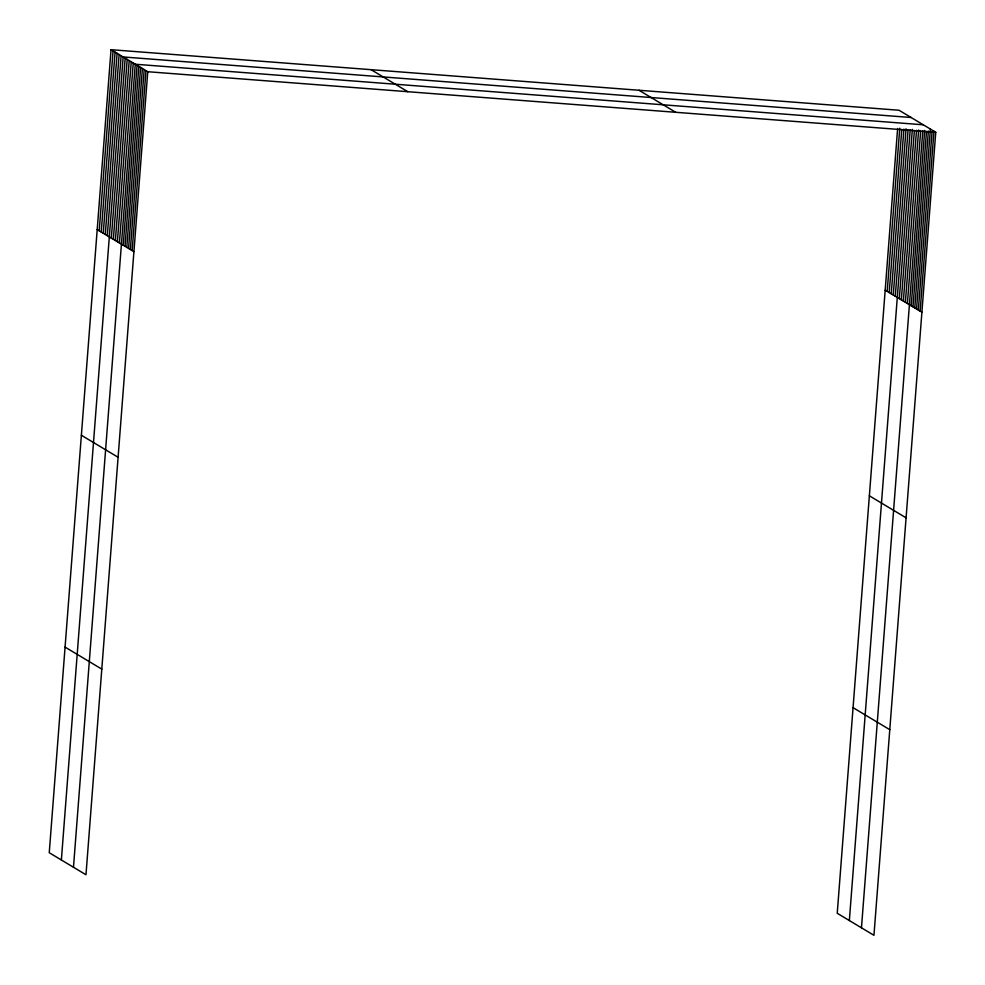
<?xml version="1.0" encoding="UTF-8"?>
<svg xmlns="http://www.w3.org/2000/svg" width="985" height="985" viewBox="0 0 985 985"><rect width="100%" height="100%" fill="white"/><g stroke="black" fill="none" stroke-linecap="round" stroke-linejoin="round"><path stroke-width="1.48" d="M111.046 49.693L49.25 852.727L85.978 874.754L147.762 71.72L111.046 49.693L899.022 110.246L935.75 132.273L873.954 935.307L837.238 913.28L897.618 128.542M99.214 230.822L113.066 50.9M101.233 232.041L115.085 52.106M103.253 233.248L117.104 53.325M105.272 234.467L119.123 54.532M107.291 235.674L121.143 55.751M61.366 859.991L123.162 56.958L911.15 117.51M111.33 238.099L125.181 58.177M113.349 239.306L127.2 59.383M115.368 240.525L129.22 60.59M117.387 241.731L131.239 61.809M119.419 242.95L133.258 63.015M73.481 867.268L135.277 64.234L923.265 124.787M123.211 245.228L137.063 65.305M124.996 246.299L138.848 66.364M126.782 247.37L140.633 67.436M128.567 248.442L142.406 68.507M130.352 249.513L144.192 69.578M132.138 250.572L145.977 70.649M887.202 291.388L899.761 128.222M889.221 292.594L901.78 129.441M891.24 293.801L903.91 129.121M893.26 295.02L906.052 128.813M895.279 296.226L908.071 130.02M849.353 920.544L910.202 129.712M899.317 298.652L912.344 129.404M901.337 299.859L914.363 130.611M903.356 301.078L916.506 130.303M905.375 302.284L918.636 129.983M907.394 303.503L920.655 131.202M861.469 927.821L922.797 130.882M911.199 305.781L924.693 130.426M912.984 306.852L926.479 131.498M914.769 307.923L928.375 131.042M916.555 308.995L930.394 129.06M918.34 310.066L932.069 131.658M920.125 311.137L933.965 131.202M147.762 71.72L935.75 132.273M638.994 90.263L675.71 112.29M885.183 290.169L921.911 312.208M371.074 69.676L407.802 91.704M869.361 495.8L906.089 517.827M97.195 229.616L133.923 251.643M853.059 707.649L889.787 729.688M81.373 435.247L118.102 457.274M65.072 647.096L101.8 669.135"/></g></svg>
